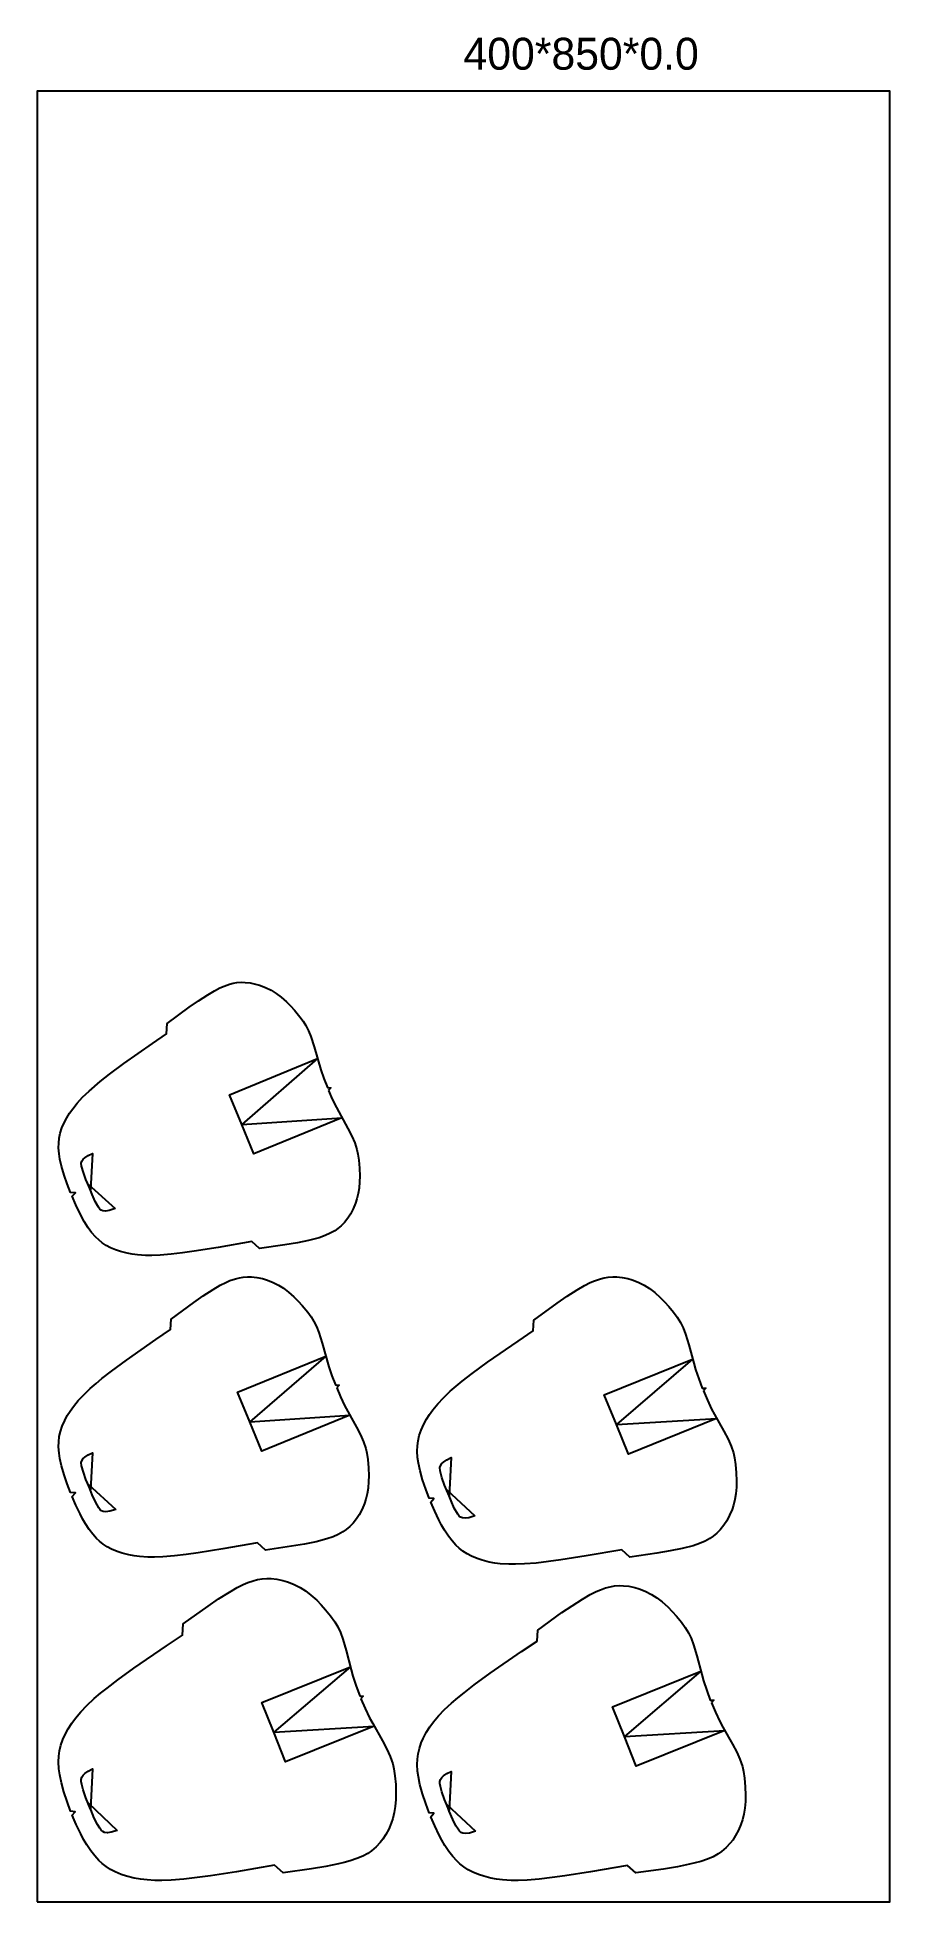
# Model space of a CAD drawing. Header units: millimetres. Extents: x 0 to 400, y 50 to 925.
import ezdxf

# ---------------------------------------------------------------- set-up
doc = ezdxf.new("R2010")
doc.units = ezdxf.units.MM
doc.layers.add('0.0mm', color=7, linetype='Continuous')

msp = doc.modelspace()

# ---------------------------------------------------------------- linework, layer by layer
at = {"layer": '0.0mm'}
for points in [[(0, 50), (400, 50), (400, 900), (0, 900), (0, 50)], [(136.7116, 430.8726), (138.4435, 426.8106), (140.3308, 422.8256), (145.7227, 412.9484), (147.5658, 409.3776), (148.9447, 406.2266), (149.9585, 403.1782), (150.4615, 401.0002), (150.901, 398.0867), (151.2019, 394.2907), (151.3038, 390.6592), (151.2397, 387.9425), (150.98, 384.9014), (150.5807, 382.385), (149.9875, 379.8898), (149.3474, 377.8836), (148.2919, 375.3099), (146.9285, 372.7268), (145.6845, 370.8233), (144.1041, 368.8387), (142.6446, 367.3363), (141.0589, 365.9934), (139.5513, 364.9477), (137.4467, 363.7672), (135.0359, 362.701), (132.2047, 361.7179), (127.3409, 360.4408), (122.0656, 359.3492), (116.1518, 358.3454), (104.2714, 356.6339), (100.7476, 359.9241), (84.885, 357.1132), (73.5553, 355.3104), (68.2109, 354.5813), (62.8399, 353.9693), (57.6586, 353.538), (53.7649, 353.3834), (50.8467, 353.4002), (47.0266, 353.6382), (44.5806, 353.9433), (42.1453, 354.3842), (39.043, 355.1727), (36.7687, 355.9419), (34.3005, 357.0041), (32.3433, 358.059), (30.5004, 359.2775), (28.8126, 360.642), (27.437, 361.9577), (25.499, 364.1613), (23.9248, 366.2879), (21.9915, 369.3565), (19.9235, 373.2221), (18.0715, 377.168), (16.3819, 381.1405), (17.855, 382.828), (15.6192, 382.9963), (14.0276, 387.0063), (12.57, 391.1118), (11.3359, 395.2599), (10.5924, 398.5588), (10.2097, 401.0467), (10, 403.8446), (10.0335, 406.1644), (10.2826, 408.4638), (10.7733, 410.7691), (11.5542, 413.2192), (12.7016, 415.8991), (13.8419, 418.0564), (15.12, 420.132), (16.6204, 422.264), (18.7598, 424.9144), (21.2627, 427.62), (24.261, 430.4922), (29.5406, 434.9808), (33.9275, 438.4289), (40.6287, 443.4088), (54.0258, 452.8615), (60.6777, 457.4062), (60.8693, 462.2243), (71.328, 469.9445), (75.5678, 472.9013), (79.9472, 475.7415), (83.1977, 477.6591), (85.7042, 478.9549), (87.6245, 479.8043), (90.1994, 480.7113), (91.8884, 481.1444), (93.6047, 481.4414), (95.6553, 481.6012), (97.4685, 481.5781), (99.8559, 481.3309), (102.4257, 480.8048), (104.3236, 480.2474), (107.0915, 479.1728), (109.7251, 477.8413), (112.0421, 476.3885), (114.3963, 474.6228), (116.8793, 472.4385), (118.8377, 470.491), (120.7161, 468.4573), (123.2586, 465.4363), (124.7517, 463.3988), (126.0824, 461.2646), (127.2783, 458.8972), (128.406, 456.1198), (129.9421, 451.3398), (133.0552, 440.5258), (134.5152, 436.3678), (136.1396, 432.2641), (137.8163, 432.1374), (136.7116, 430.8726)], [(95.9195, 414.9156), (90.216, 428.7892), (131.5024, 445.7599), (95.9195, 414.9156)], [(142.9078, 418.0125), (101.6212, 401.0419), (95.9192, 414.9163), (142.9078, 418.0125)], [(24.9491, 384.2483), (22.8477, 389.0354), (21.6232, 392.3041), (20.7502, 395.3055), (20.6545, 396.7458), (20.8714, 397.5977), (21.4906, 398.5376), (22.2815, 399.249), (23.9064, 400.2547), (25.9168, 401.2296), (24.9491, 384.2483)], [(36.5276, 375.4154), (33.7785, 374.5182), (32.0095, 374.2191), (30.7798, 374.3234), (29.9649, 374.6634), (29.358, 375.1554), (28.6883, 375.9936), (27.1981, 378.7413), (25.7699, 381.9262), (23.8973, 386.8074), (36.5276, 375.4154)], [(140.4931, 291.198), (142.2833, 287.0258), (144.2336, 282.9338), (149.7952, 272.812), (151.6959, 269.1539), (153.1183, 265.9248), (154.1643, 262.7998), (154.6829, 260.5685), (155.1362, 257.583), (155.4468, 253.6922), (155.552, 249.9699), (155.4858, 247.1853), (155.2178, 244.0686), (154.806, 241.4904), (154.1941, 238.9347), (153.5326, 236.8769), (152.4421, 234.238), (151.0836, 231.6733), (149.7923, 229.6986), (148.1503, 227.6407), (146.6331, 226.084), (144.9846, 224.6942), (143.4279, 223.6203), (141.256, 222.409), (138.769, 221.3163), (135.8493, 220.31), (130.8349, 219.0041), (125.3931, 217.8866), (119.2933, 216.858), (107.0402, 215.1028), (103.4049, 218.4746), (87.0431, 215.5941), (75.5337, 213.7722), (69.9328, 213.0105), (64.3043, 212.3723), (58.9605, 211.9306), (54.9447, 211.7723), (51.9349, 211.7896), (47.9945, 212.0334), (45.4712, 212.346), (42.9585, 212.7975), (39.7602, 213.6042), (37.4149, 214.3916), (34.869, 215.4798), (32.8495, 216.5615), (30.9472, 217.812), (29.2095, 219.2088), (27.7923, 220.5562), (26.0675, 222.4781), (24.3574, 224.7241), (22.6084, 227.4074), (21.2746, 229.7317), (20.0375, 232.1019), (18.1214, 236.157), (16.3738, 240.2408), (17.8469, 241.9224), (15.6171, 242.0942), (14.0067, 246.2327), (12.5369, 250.469), (11.3372, 254.6), (10.5837, 258.0281), (10.2007, 260.613), (10, 263.5186), (10.0498, 265.9262), (10.3248, 268.3109), (10.8476, 270.6826), (11.6703, 273.2012), (12.8719, 275.9543), (14.0618, 278.1693), (15.3924, 280.2999), (16.9528, 282.49), (19.1743, 285.212), (21.7695, 287.9902), (24.8749, 290.9387), (27.5738, 293.2814), (30.3385, 295.5457), (34.8762, 299.0843), (41.8062, 304.1949), (55.6571, 313.8949), (62.533, 318.5581), (62.7688, 323.5112), (73.445, 331.3331), (77.8959, 334.4185), (82.4927, 337.3817), (85.8472, 339.3489), (88.4331, 340.6779), (90.4139, 341.5488), (93.0694, 342.4778), (94.8111, 342.9206), (96.5806, 343.2231), (98.6871, 343.3834), (100.5492, 343.3568), (103.0007, 343.0997), (105.6388, 342.556), (107.5864, 341.981), (110.3824, 340.8925), (113.1259, 339.5002), (115.4955, 338.0045), (117.9015, 336.1863), (120.4372, 333.9371), (122.4356, 331.9319), (124.3508, 329.8381), (126.941, 326.7282), (128.4596, 324.6315), (129.8103, 322.4363), (131.0213, 320.0001), (132.1585, 317.143), (133.6988, 312.2279), (136.8124, 301.1063), (138.2839, 296.8194), (139.9257, 292.5874), (141.5976, 292.4588), (140.4931, 291.198)], [(312.5801, 289.7497), (314.4283, 285.4677), (316.4417, 281.2687), (317.824, 278.657), (322.173, 270.9023), (324.1314, 267.1568), (325.5772, 263.9005), (326.6753, 260.6482), (327.2095, 258.3635), (327.6767, 255.306), (327.997, 251.3205), (328.1054, 247.5073), (328.0372, 244.6548), (327.761, 241.4626), (327.3366, 238.8224), (326.7061, 236.2063), (326.0233, 234.0969), (324.8976, 231.3927), (323.4961, 228.7657), (322.1648, 226.7436), (320.473, 224.6369), (318.9113, 223.0437), (317.2156, 221.6217), (315.6099, 220.5196), (313.3705, 219.2776), (310.8073, 218.1583), (307.7992, 217.1288), (302.6343, 215.7941), (297.026, 214.6507), (290.7401, 213.5972), (278.1138, 211.7984), (274.3674, 215.2518), (257.5065, 212.3017), (245.7368, 210.4489), (239.9195, 209.6613), (234.074, 209.002), (228.5676, 208.5499), (224.4298, 208.388), (221.3284, 208.4057), (217.2677, 208.6554), (214.6671, 208.9753), (212.077, 209.4376), (208.7827, 210.2625), (206.3664, 211.0681), (203.7428, 212.1822), (201.6611, 213.2906), (199.6993, 214.5731), (197.9116, 216.0023), (196.4528, 217.3813), (194.6763, 219.3489), (192.9136, 221.649), (191.1097, 224.3976), (189.7335, 226.7792), (188.4568, 229.2084), (186.4768, 233.372), (184.6714, 237.5662), (186.144, 239.2437), (183.9204, 239.4171), (182.2911, 243.6848), (180.8087, 248.0524), (179.6079, 252.3013), (178.8607, 255.8257), (178.4873, 258.482), (178.3032, 261.4662), (178.3722, 263.9374), (178.6716, 266.3832), (179.2265, 268.8213), (180.0909, 271.4084), (181.3467, 274.2345), (182.5861, 276.5072), (183.9691, 278.6925), (185.5897, 280.9406), (187.8932, 283.7343), (190.5805, 286.5848), (193.7931, 289.6096), (196.5833, 292.0126), (199.4407, 294.3351), (204.1291, 297.964), (211.2878, 303.2051), (225.5925, 313.1523), (232.6923, 317.934), (232.9722, 323.0217), (244.0008, 331.0421), (248.5972, 334.2061), (253.342, 337.2453), (256.8005, 339.2621), (259.4658, 340.6245), (261.5069, 341.5168), (264.243, 342.4677), (266.0374, 342.9201), (267.8603, 343.2282), (270.0225, 343.389), (271.9337, 343.359), (274.4492, 343.092), (277.1556, 342.531), (279.1532, 341.9384), (281.9751, 340.8373), (284.8308, 339.383), (287.2529, 337.8445), (289.7108, 335.9741), (292.2991, 333.6601), (294.3376, 331.5973), (296.2899, 329.4435), (298.5657, 326.7123), (300.308, 324.3334), (301.8427, 321.8331), (303.0689, 319.3282), (304.2156, 316.3916), (305.7602, 311.3416), (308.0458, 302.7494), (308.8746, 299.9131), (310.3575, 295.4975), (312.0168, 291.1375), (313.6841, 291.0072), (312.5801, 289.7497)], [(99.6672, 275.3353), (93.9963, 289.2223), (135.3596, 306.114), (99.6672, 275.3353)], [(271.7224, 273.9767), (266.0823, 287.8757), (307.5171, 304.6927), (271.7224, 273.9767)], [(146.7015, 278.3406), (105.3379, 261.4489), (99.6669, 275.3358), (146.7015, 278.3406)], [(318.7991, 276.8949), (277.3643, 260.0782), (271.7224, 273.9767), (318.7991, 276.8949)], [(24.9641, 243.2725), (22.8451, 248.2061), (21.6085, 251.5744), (20.7358, 254.6685), (20.6463, 256.1534), (20.8669, 257.0287), (21.4902, 257.9906), (22.2842, 258.7174), (23.9134, 259.7392), (25.9281, 260.7282), (24.9641, 243.2725)], [(193.2834, 240.5256), (191.1467, 245.6055), (189.898, 249.0731), (189.0255, 252.2598), (188.9421, 253.7894), (189.1665, 254.6881), (189.7938, 255.6721), (190.5908, 256.4144), (192.2244, 257.4527), (194.2432, 258.4564), (193.2834, 240.5256)], [(36.7821, 234.1494), (34.0132, 233.2728), (32.2269, 232.9916), (30.9802, 233.1136), (30.1492, 233.4703), (29.5261, 233.979), (28.8323, 234.8423), (27.2896, 237.6628), (25.8149, 240.9338), (23.8747, 245.9404), (36.7821, 234.1494)], [(205.342, 231.11), (202.5532, 230.254), (200.7496, 229.9907), (199.4859, 230.1305), (198.6388, 230.5039), (197.9996, 231.0293), (197.2816, 231.9176), (195.6865, 234.811), (194.1653, 238.168), (192.1573, 243.3001), (205.342, 231.11)], [(151.8444, 145.2347), (153.8091, 140.7325), (155.9489, 136.3193), (157.4131, 133.584), (162.0194, 125.4637), (164.0933, 121.5435), (165.6008, 118.1934), (166.2429, 116.474), (166.7885, 114.7257), (167.3538, 112.3344), (167.8486, 109.1328), (168.1882, 104.9578), (168.3032, 100.9629), (168.2308, 97.9746), (167.9382, 94.6313), (167.4887, 91.8674), (166.821, 89.1304), (166.0955, 86.9176), (164.8995, 84.083), (163.5194, 81.5097), (162.0919, 79.34), (160.9043, 77.8105), (159.0703, 75.8276), (156.7687, 73.8575), (155.0647, 72.699), (152.6904, 71.3956), (149.975, 70.2232), (146.7899, 69.1472), (144.0697, 68.4021), (141.324, 67.7549), (135.3828, 66.5598), (128.7245, 65.4565), (115.3517, 63.5702), (111.3835, 67.1869), (93.5243, 64.0977), (81.2501, 62.1849), (74.9921, 61.3444), (68.7045, 60.6423), (62.8729, 60.1692), (58.491, 60), (55.2063, 60.0187), (51.5186, 60.2244), (48.4554, 60.5706), (45.405, 61.0984), (41.9187, 61.9598), (39.3605, 62.8018), (36.5814, 63.9679), (34.3751, 65.1298), (32.2946, 66.4763), (30.4071, 67.9702), (28.865, 69.4125), (26.9849, 71.4714), (25.1171, 73.8796), (23.2033, 76.759), (21.7422, 79.255), (20.3864, 81.8022), (18.2782, 86.1835), (16.3567, 90.5997), (17.8286, 92.2679), (15.6157, 92.4465), (13.9496, 96.9705), (12.4429, 101.5987), (11.3109, 105.7809), (10.5418, 109.571), (10.1668, 112.4266), (10, 115.6324), (10.1023, 118.2841), (10.4546, 120.9051), (11.0736, 123.4754), (12.0216, 126.1993), (12.8991, 128.1925), (14.4432, 131.0883), (16.2116, 133.8537), (17.9523, 136.2176), (20.4196, 139.154), (23.2911, 142.1492), (26.7179, 145.3263), (29.6907, 147.8497), (32.7334, 150.2883), (37.7231, 154.0979), (45.3394, 159.5997), (60.5513, 170.0408), (68.0986, 175.059), (68.4666, 180.4165), (80.1232, 188.779), (85.0476, 192.1275), (90.1278, 195.3446), (93.7943, 197.4604), (96.6184, 198.8893), (98.7803, 199.8245), (101.2595, 200.6957), (103.3648, 201.246), (105.507, 201.6103), (107.7808, 201.7723), (109.79, 201.7356), (112.4338, 201.4491), (115.2769, 200.8536), (117.3742, 200.2262), (120.2416, 199.103), (123.3283, 197.5219), (125.8557, 195.8981), (128.4175, 193.9235), (131.1115, 191.4805), (133.2301, 189.3027), (135.2566, 187.0294), (137.6154, 184.147), (139.6274, 181.3161), (140.9967, 179.0031), (142.2534, 176.3611), (143.4193, 173.2659), (144.9728, 167.9469), (147.257, 158.8948), (148.0896, 155.906), (149.595, 151.2341), (151.2887, 146.619), (152.9479, 146.4854), (151.8444, 145.2347)], [(316.3635, 143.2987), (318.2701, 138.9063), (320.3467, 134.6), (321.77, 131.9265), (326.2477, 123.989), (328.2638, 120.1561), (329.7421, 116.849), (330.8833, 113.4929), (331.4331, 111.1549), (331.9142, 108.0253), (332.2441, 103.9451), (332.3558, 100.0411), (332.2855, 97.1207), (332.0011, 93.8529), (331.5641, 91.1509), (330.915, 88.4744), (330.2108, 86.3132), (329.0501, 83.5439), (327.7099, 81.0289), (326.3229, 78.9078), (325.1685, 77.4122), (323.3218, 75.4119), (321.1436, 73.5456), (319.4888, 72.4153), (317.1819, 71.1425), (314.5426, 69.9967), (311.446, 68.944), (306.1306, 67.5805), (300.3558, 66.4112), (293.8837, 65.3329), (280.8842, 63.4903), (277.027, 67.0254), (259.6669, 64.0057), (247.5952, 62.1158), (241.5823, 61.3057), (235.5408, 60.6282), (229.8718, 60.1655), (225.6119, 60), (222.4189, 60.0182), (218.2379, 60.2738), (215.5599, 60.6011), (212.8926, 61.074), (209.5022, 61.9172), (207.0149, 62.7409), (204.3136, 63.8811), (202.1696, 65.0162), (200.1484, 66.3307), (198.3108, 67.7923), (196.8104, 69.2029), (194.9821, 71.2162), (193.1668, 73.5703), (191.308, 76.3843), (189.8893, 78.8231), (188.5731, 81.3113), (186.5289, 85.5838), (184.6656, 89.889), (186.1379, 91.5618), (183.92, 91.738), (182.272, 96.1337), (180.7774, 100.6318), (179.5755, 104.9983), (178.8344, 108.6189), (178.4706, 111.3464), (178.3032, 114.4091), (178.3912, 116.9437), (178.7148, 119.4508), (179.3018, 121.955), (180.2081, 124.6105), (181.0502, 126.5547), (182.5363, 129.3805), (184.2422, 132.0799), (185.9229, 134.3859), (188.3082, 137.251), (191.0877, 140.1739), (194.4074, 143.2749), (197.2889, 145.7381), (200.239, 148.1187), (205.0781, 151.8379), (212.4656, 157.2095), (227.2239, 167.4037), (234.5475, 172.3037), (234.8714, 177.5268), (246.178, 185.6924), (250.956, 188.9618), (255.887, 192.1024), (259.4495, 194.1686), (262.1942, 195.5643), (264.2958, 196.4781), (266.7059, 197.3299), (268.7528, 197.8688), (270.8358, 198.2266), (273.0538, 198.388), (275.014, 198.3547), (277.5936, 198.0779), (280.3683, 197.4996), (282.4157, 196.8896), (285.2158, 195.7972), (288.2315, 194.2596), (290.7064, 192.6784), (293.2161, 190.7559), (295.8573, 188.3773), (297.9358, 186.257), (299.9251, 184.0433), (302.2424, 181.2365), (304.0141, 178.7925), (305.5715, 176.2248), (306.8129, 173.6513), (307.9692, 170.6353), (309.5182, 165.4508), (311.803, 156.6284), (312.6337, 153.7158), (314.1278, 149.172), (315.8043, 144.6845), (317.4675, 144.5523), (316.3635, 143.2987)], [(110.9307, 129.6256), (105.3451, 143.5465), (146.9106, 160.2254), (110.9307, 129.6256)], [(275.4772, 127.6091), (269.8641, 141.5198), (311.3677, 158.2661), (275.4772, 127.6091)], [(158.0825, 132.3831), (116.5167, 115.7046), (110.9307, 129.6257), (158.0825, 132.3831)], [(322.5931, 130.4454), (281.0892, 113.6989), (275.4769, 127.6097), (322.5931, 130.4454)], [(25.0101, 93.4185), (22.8381, 98.7901), (21.5651, 102.4561), (20.8435, 105.0335), (20.6176, 106.4651), (20.6222, 107.4461), (20.8538, 108.3917), (21.4891, 109.4203), (22.2921, 110.1943), (23.934, 111.2668), (25.9608, 112.3011), (25.0101, 93.4185)], [(193.2987, 92.7771), (191.1444, 98.003), (189.8835, 101.5698), (189.1647, 104.0776), (188.9333, 105.4681), (188.9341, 106.4231), (189.1621, 107.3452), (189.7935, 108.3515), (190.5934, 109.1096), (192.2312, 110.1648), (194.2541, 111.1835), (193.2987, 92.7771)], [(37.5527, 83.4122), (34.7241, 82.5974), (32.8861, 82.3699), (31.5883, 82.545), (30.7089, 82.9519), (30.0374, 83.5108), (29.2712, 84.4491), (28.2412, 86.1716), (26.7621, 89.1919), (25.0527, 93.2156), (23.8136, 96.4004), (37.5527, 83.4122)], [(205.5988, 83.0671), (202.7902, 82.2317), (200.9694, 81.9863), (199.6885, 82.1437), (198.8253, 82.5339), (198.17, 83.0761), (197.4279, 83.9894), (196.4325, 85.6722), (194.9936, 88.6179), (193.3364, 92.545), (192.137, 95.6563), (205.5988, 83.0671)]]:
    msp.add_lwpolyline(points, dxfattribs=at)

# ---------------------------------------------------------------- texts
msp.add_text('400*850*0.0', height=15, dxfattribs=at).set_placement((200, 910))

doc.saveas('drawing.dxf')
